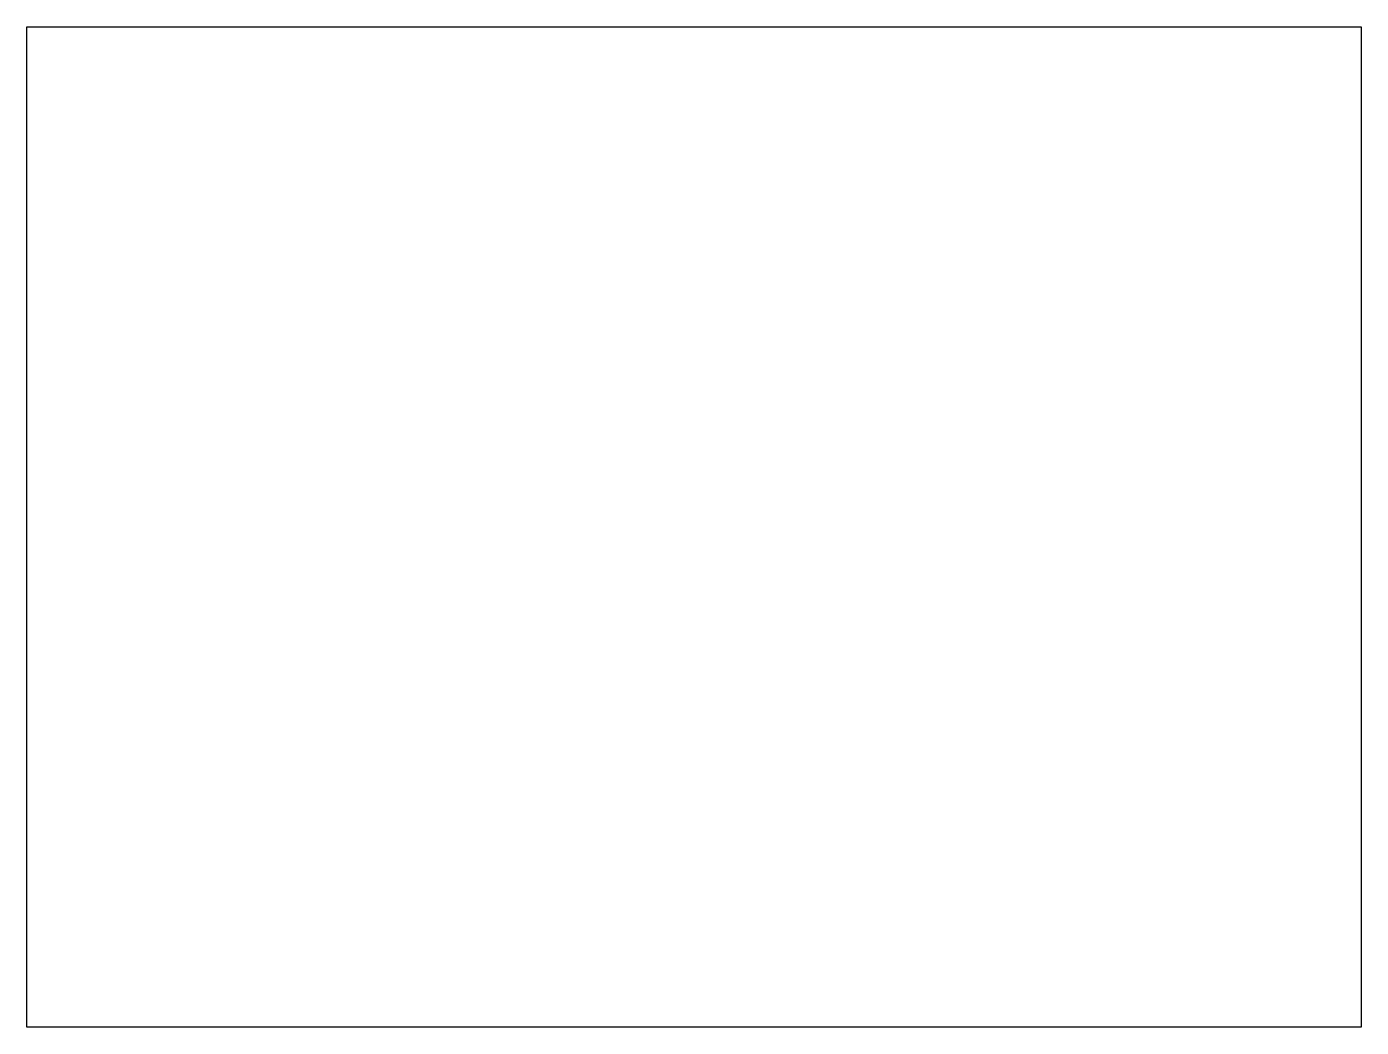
# Model space of a CAD drawing. Header units: millimetres. Extents: x 0 to 400, y 0 to 300.
import ezdxf

# ---------------------------------------------------------------- set-up
doc = ezdxf.new("R2010")
doc.units = ezdxf.units.MM
doc.layers.add('CUT', color=1, linetype='CONTINUOUS')

msp = doc.modelspace()

# ---------------------------------------------------------------- linework, layer by layer
at = {"layer": 'CUT'}
for p, q in [((0, 300), (400, 300)), ((0, 0), (0, 300)), ((400, 300), (400, 0)), ((400, 0), (0, 0))]:
    msp.add_line(p, q, dxfattribs=at)

doc.saveas('drawing.dxf')
